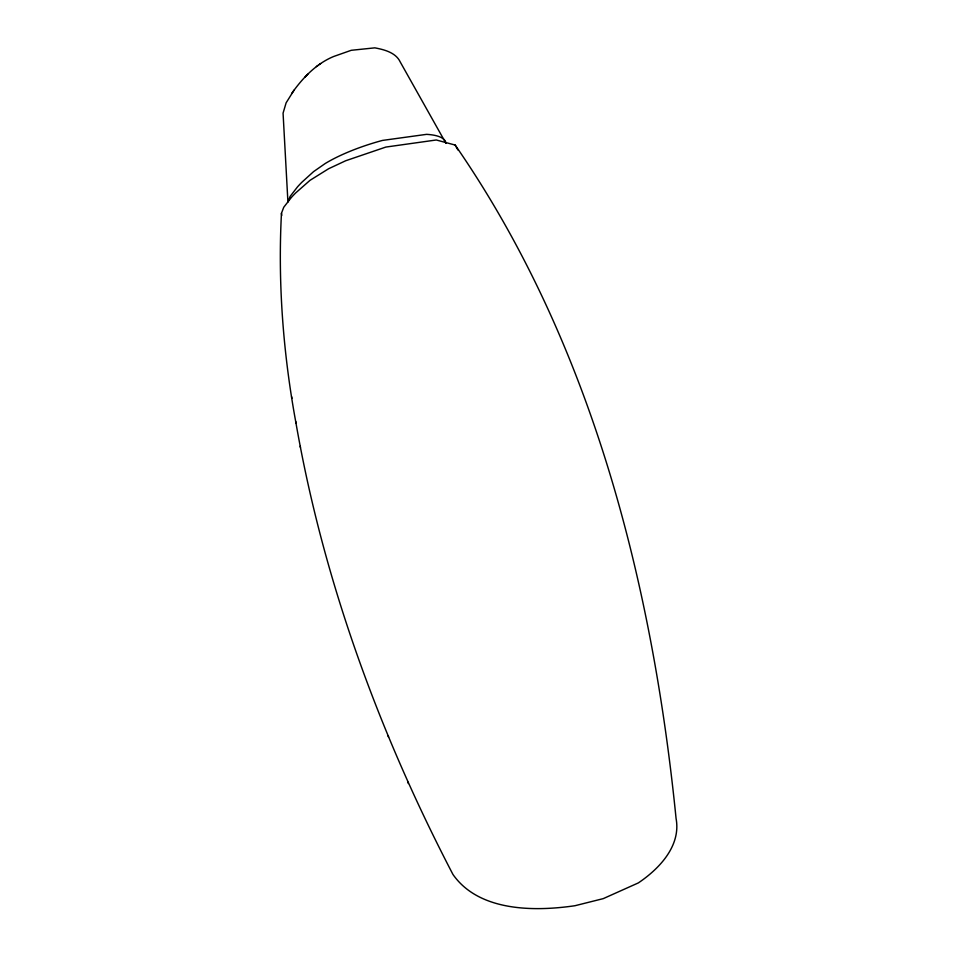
<?xml version="1.0" encoding="UTF-8"?>
<svg xmlns="http://www.w3.org/2000/svg" width="957" height="957" viewBox="0 0 957 957"><rect width="100%" height="100%" fill="white"/><g stroke="black" fill="none" stroke-linecap="round" stroke-linejoin="round"><path stroke-width="1.44" d="M295.689 421.439C323.059 579.667 378.924 732.296 452.948 874.447C479.038 911.758 534.7 911.614 574.99 905.717L603.245 898.635L638.331 882.916C659.158 868.896 681.228 845.94 676.073 818.474C652.435 582.861 591.546 342.139 455.173 145.057L436.272 139.985L385.85 147.067L345.704 160.74L328.586 168.755L310.008 180.335L295.653 192.955A315.451 76.656 -18.5 0 0 291.335 197.513L283.739 207.274L281.466 213.255C277.769 283.428 283.224 353.863 295.952 422.922M294.074 90.125L286.119 102.842L283.069 113.141L287.925 202.071L290.115 196.424L297.555 186.818A306.958 76.357 -18.6 0 1 301.802 182.309L313.549 171.65L325.236 163.503A78.223 21.377 -16.5 0 1 382.441 140.428L426.583 134.351A78.522 21.544 -16.4 0 1 445.962 143.347L400.277 62.049C395.875 52.527 384.2 49.62 374.833 47.85L351.243 50.302L333.718 56.475C316.719 63.473 303.584 77.039 292.974 91.669M291.586 93.607L292.698 92.051M304.805 77.302L307.867 74.156M316.384 66.595L317.999 65.435M319.1 64.645L320.607 63.557M455.173 145.057L457.925 149.962M407.646 781.797L408.364 783.532M387.98 735.706L388.566 737.093M300.223 446.213L300.45 447.493M291.598 396.641L291.897 398.315M281.466 213.255L281.729 215.492"/></g></svg>
